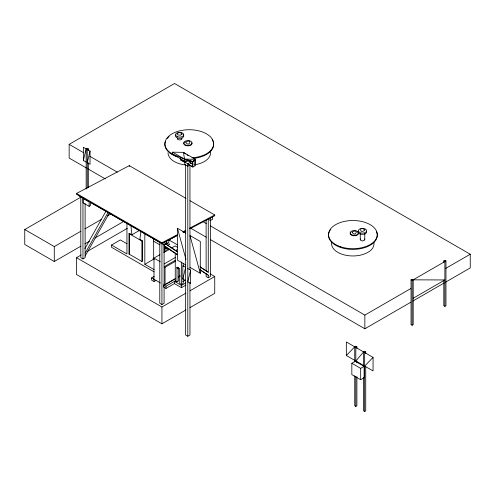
<?xml version="1.0" encoding="UTF-8"?>
<svg xmlns="http://www.w3.org/2000/svg" width="495" height="495" viewBox="0 0 495 495"><rect width="100%" height="100%" fill="white"/><g stroke="black" fill="none" stroke-linecap="round" stroke-linejoin="round"><path stroke-width="0.74" d="M154.192 276.402L151.606 277.893L151.606 280.133L153.976 281.5L153.988 279.267M186.033 198.408L129.3 165.652L76.496 193.471L76.465 194.226L161.908 243.559L177.656 235.261M129.269 166.413L129.3 165.652M161.908 243.559L161.933 242.797L177.507 234.593M190.043 200.722L214.737 214.985L214.712 215.746L189.814 228.857M139.442 239.636L139.875 239.388L140.889 231.264M364.815 233.529L364.741 240.044L362.519 241.022L360.304 240.044L360.224 233.529M360.224 239.698L360.533 239.036M182.841 278.982L185.644 267.3L182.841 265.685L182.841 278.982L185.644 280.597M190.6 270.165L187.797 281.841L190.6 283.462L190.6 270.165L187.797 268.544M86.161 162.063L83.358 160.448L86.161 148.877L87.238 148.252L88.314 148.877L88.314 150.418M90.041 151.117L87.238 162.688L90.041 164.303L90.041 151.117L83.358 147.256L83.358 160.448M171.876 153.834L184.536 159.105L192.642 161.549L183.886 160.77L171.876 153.834L172.52 152.169L183.416 152.361L195.426 159.297L194.968 160.479M183.886 160.77L184.536 159.105L183.416 152.361L185.848 154.069M167.687 243.33C168.053 241.956 166.413 243.905 167.551 243.515M172.52 152.169L184.536 159.105L195.426 159.297L194.968 160.12L194.968 165.342M84.849 248.626L105.998 211.118M85.115 253.217L108.151 212.361M85.115 256.082L109.284 213.221M181.857 134.324L180.23 135.265L178.014 134.918A2.308 1.337 0 0 1 177.427 134.324A2.277 1.318 0 0 1 178.021 133.05A2.277 1.318 0 0 1 180.23 132.703L181.628 133.322M181.857 139.052L180.23 139.992L178.014 139.646A2.308 1.337 0 0 1 177.346 138.711A2.277 1.318 0 0 1 177.42 138.371M365.731 353.455L365.731 351.92L364.654 351.302L363.578 351.92L355.818 360.979L363.578 365.459M354.742 360.36L346.339 355.509L354.742 346.822L355.818 346.197L356.895 346.822L356.895 348.35M373.063 357.396L364.654 366.083L373.063 370.934L373.063 357.396L346.339 341.971L346.339 355.509M187.97 163.994L192.642 166.691L192.642 161.463L195.426 159.297M167.23 240.551L167.966 240.131A2.011 1.157 -60 0 1 168.838 240.403L168.838 242.043A2.011 1.157 -60 0 1 167.966 243.305M86.545 168.083L69.151 158.041L69.151 144.354L174.543 83.507L470.25 254.232L470.25 267.919L445.568 282.169M88.314 148.877L87.238 149.496L87.238 188.125M80.895 246.151L54.277 261.515L24.75 244.468L24.75 229.538L80.642 197.27M89.131 206.347L89.131 201.941L83.042 198.427L83.042 202.832L89.131 206.347L90.424 205.604L90.424 202.368L164.086 244.895L166.246 243.651L166.246 241.164M180.626 158.282L180.626 159.755L181.789 159.081M189.573 165.225L187.797 166.252L184.839 164.538L184.839 162.051L187.203 160.683M184.839 162.051L187.797 163.758L190.761 162.051L190.761 163.294M184.536 159.105L192.642 161.463L195.185 160.244L195.185 165.72L192.858 167.062L188.273 164.414M192.642 161.463L195.185 160.244M24.75 229.538L54.277 246.584L80.895 231.221M84.886 228.913L101.518 219.31M107.508 215.851L110.837 213.933M84.886 243.843L89.546 241.158M94.867 238.083L124.146 221.178M185.996 309.926L161.933 323.817L76.496 274.49L76.496 257.672L81.174 254.975M87.188 251.497L127.295 228.344M80.803 196.812L80.803 257.672L82.962 258.916L85.115 257.672L85.115 203.501M139.875 239.388L142.35 240.817L142.35 261.28L141.923 261.527L128.991 254.059L128.991 233.603L129.418 233.349L131.899 234.785L139.472 230.41M154.032 271.829L111.517 247.283L111.517 245.044L120.353 239.939L126.992 243.775M128.991 233.603L141.923 241.065L142.35 240.817M128.991 254.059L129.418 253.811L129.418 233.349M153.524 279.001L153.524 278.165L153.988 278.431L153.988 258.112L159.928 254.684M163.888 252.401L169.828 248.966M171.808 247.828L175.106 245.922L177.637 247.382M144.831 233.096L144.831 264.274L153.667 259.176L153.667 238.646M175.255 250.736L176.981 249.74M164.117 263.965L175.335 257.487M175.335 260.283L164.117 266.762L165.052 267.3L175.614 261.205M153.976 281.5L155.956 280.362M164.117 285.12L174.673 279.019M178.639 276.736L179.957 275.969M164.117 284.161L165.052 284.699L175.614 278.605M178.256 277.076L180.236 275.938M185.885 285.12L181.467 287.669L174.395 283.586L165.986 288.437L163.616 287.069L163.616 284.829L165.986 286.197L175.255 280.851L176.981 281.841L178.707 280.851L178.707 267.715M182.76 281.698L185.347 280.207M176.981 281.841L176.981 267.164L179.747 268.76L179.747 283.437L181.467 284.433L183.193 283.437L183.193 278.803M174.395 283.586L174.395 281.346L181.467 285.429L185.885 282.88M159.78 242.408L159.78 303.268L161.933 304.512L164.086 303.268L164.086 245.699L177.538 254.671M200.357 270.084L206.118 273.927L206.118 276.513L208.271 277.763L210.431 276.513L210.431 217.998M76.496 257.672L161.933 307.005L185.996 293.108M190.006 290.794L214.737 276.513L214.737 293.331L190.006 307.612M185.644 164.569L185.644 335.016L187.797 336.26L189.95 335.016L189.95 282.725M413.195 279.836L413.195 324.627L412.118 325.252L411.042 324.627L411.042 279.836L412.118 279.211L413.195 279.836L444.881 279.96L413.195 298.25M443.805 262.461L443.805 260.921L444.881 260.296L445.958 260.921L445.958 305.718L444.881 306.337L443.805 305.718L443.805 280.226M411.042 279.836L412.118 280.455L445.958 260.921M210.313 225.856L364.858 315.08L410.881 288.505M445.568 268.482L470.25 254.232M210.313 239.543L364.858 328.767L410.881 302.197M412.886 301.04L444.238 282.936M356.895 346.822L355.818 347.44L355.818 361.591M365.731 351.92L364.654 352.545L364.654 411.493L365.731 410.869L365.731 366.467M351.834 363.274L355.28 361.282L364.116 366.387L364.116 377.735L360.669 379.727L351.834 374.622L351.834 363.274L360.669 368.373L364.116 366.387M354.742 375.755L354.742 405.77L355.818 406.389L356.895 405.77L356.895 376.676M176.981 267.164L178.379 268.822L176.981 267.844L178.54 268.729L178.54 268.061M182.921 231.74L185.631 230.317M189.69 228.176L214.737 214.985M166.246 241.275L177.711 235.236M167.601 243.577L167.23 243.732A2.011 1.157 -60 0 1 166.376 243.46L166.363 241.82A2.011 1.157 -60 0 1 166.895 240.917M355.422 235.329L353.127 235.329M177.222 268.148L178.54 268.729M443.805 260.921L444.881 261.539L444.881 306.337M188.985 161.024L190.761 162.051M190.297 162.651L192.963 164.192M190.6 163.072L192.561 164.204M180.626 159.755L184.629 162.063M184.994 162.527L180.409 159.879L180.409 157.825M69.151 144.354L83.203 152.466M89.892 156.327L117.321 172.167M202.956 221.605L206.297 223.536M87.881 168.857L105.28 178.899M190.241 227.954L206.297 237.223M185.86 264.98L177.451 260.129L177.451 228.269L185.86 233.126M168.783 239.865L177.389 244.833M76.496 193.471L161.933 242.797M78.649 195.568L82.962 198.056L82.962 258.916M200.357 267.158L208.271 272.244L208.271 219.242L210.431 220.485L212.584 219.242L212.584 216.754M153.326 241.059L160.003 244.914M165.342 248.001L168.684 249.926M210.066 273.815L214.737 276.513M206.118 273.927L208.271 275.171L208.271 277.763M189.95 267.343L200.296 273.32L200.296 241.461L189.95 235.49L200.296 273.32M364.116 377.735L363.578 377.425L363.578 410.869L364.654 411.493M153.988 258.112L160.318 261.768M152.906 258.737L154.23 259.504M111.517 245.044L126.943 253.947L126.943 222.769M144.831 264.274L154.069 269.614M151.606 277.893L160.405 282.973M165.367 243.627L177.538 251.745M199.949 266.694L208.271 272.244M165.776 244.091L177.303 251.782M199.949 269.62L208.271 275.171M163.857 245.737L177.303 254.708M187.06 154.923L188.279 155.776M364.506 239.036L364.815 239.698M177.451 228.269L185.972 259.423M373.948 242.371C375 250.569 365.056 254.473 358.423 255.544A21.334 12.313 0 0 1 331.687 242.364M167.923 152.85C168.746 160.454 177.204 163.585 183.738 164.748A21.322 12.313 0 0 0 185.78 165.002M358.25 232.823L358.25 234.048A4.121 2.382 0 0 1 355.336 235.731L353.207 235.731A4.121 2.382 0 0 1 350.287 234.048L350.157 233.436M191.862 142.869L192.004 143.482A4.115 2.376 0 0 1 186.819 145.778A4.115 2.376 0 0 1 184.319 142.294M130.847 225.169L131.899 234.785M412.118 280.455L412.118 325.252M364.858 315.08L364.858 328.767M363.578 351.92L363.578 366.071M360.669 368.373L360.669 379.727M356.895 361.369L356.895 362.897M355.818 376.745L355.818 406.389M354.742 346.822L354.742 361.901M206.118 220.306L206.118 271M192.858 161.587L192.858 167.062M189.95 165.336L189.95 269.651M187.797 163.758L187.797 336.26M183.193 263.359L183.193 266.446M181.467 262.041L181.467 284.433M181.467 285.429L181.467 287.669M175.255 253.05L175.255 280.851M165.986 286.197L165.986 288.437M165.874 243.02L165.874 244.567M165.874 246.887L165.874 251.528M165.052 267.3L165.052 284.699M164.154 245.656L164.154 252.586M164.086 242.408L164.086 244.895M161.933 243.651L161.933 304.512M161.933 307.005L161.933 323.817M141.923 241.065L141.923 261.527M88.314 162.775L88.314 187.494M86.161 148.877L86.161 189.047M54.277 246.584L54.277 261.515M376.454 231.672A24.385 14.077 0 0 1 352.904 249.393A24.385 14.077 0 0 1 329.348 231.672M329.986 230.503A24.385 14.077 0 0 1 330.802 229.364M350.287 232.817A4.121 2.382 0 0 1 350.701 232.242M357.186 231.753A4.121 2.382 0 0 1 357.842 232.242M194.783 164.748A21.322 12.313 0 0 0 207.733 159.006A21.341 12.319 0 0 0 210.332 150.919M366.492 231.369A4.115 2.376 0 0 1 362.519 234.358A4.115 2.376 0 0 1 358.547 231.369M181.888 138.365A2.308 1.337 0 0 1 181.888 139.052M181.659 133.316A2.308 1.337 0 0 1 181.888 134.318M183.206 134.782A4.115 2.376 0 0 1 182.29 137.796A4.115 2.376 0 0 1 177 137.796A4.115 2.376 0 0 1 176.084 134.788M213.648 144.521A24.385 14.083 0 0 1 193.496 158.381M177.062 156.711A24.385 14.083 0 0 1 165.41 141.589M167.162 138.569A24.385 14.083 0 0 1 169.104 136.589M212.182 139.708A24.385 14.083 0 0 1 213.617 143.785M172.019 153.759A24.385 14.083 0 0 1 176.257 131.893A24.385 14.083 0 0 1 212.256 139.12A24.385 14.083 0 0 1 192.085 157.794M168.863 244.307C169.432 245.378 169.661 242.773 168.863 244.307M185.668 142.145C189.17 148.16 192.914 137.864 185.668 142.145M364.815 229.996C359.259 235.267 359.259 224.718 364.815 229.996M350.293 232.322L350.293 233.553A4.121 2.382 0 0 0 353.201 235.236L355.336 235.236A4.121 2.382 0 0 0 358.25 233.553L358.25 232.322A4.121 2.382 0 0 0 355.336 230.639L353.207 230.639A4.121 2.382 0 0 0 350.287 232.322M352.056 232.099C355.546 238.114 359.308 227.824 352.056 232.099M185.804 230.973L183.107 232.39L185.792 230.973M362.519 228.362L361.455 228.442A4.115 2.376 0 0 0 359.147 232.099A4.115 2.376 0 0 0 365.892 232.099A4.115 2.376 0 0 0 363.584 228.442L362.519 228.362M188.948 140.685L187.883 140.605A4.115 2.376 0 0 0 183.769 142.987A4.115 2.376 0 0 0 187.883 145.363A4.115 2.376 0 0 0 192.004 142.987L191.862 142.368A4.115 2.376 0 0 0 188.954 140.691M340.709 246.795A24.385 14.077 0 0 0 377.283 234.605A24.385 14.077 0 0 0 340.709 222.41A24.385 14.077 0 0 0 340.709 246.795M177.587 136.787A4.115 2.376 0 0 0 183.756 134.733A4.115 2.376 0 0 0 177.587 132.672A4.115 2.376 0 0 0 177.587 136.787"/></g></svg>
